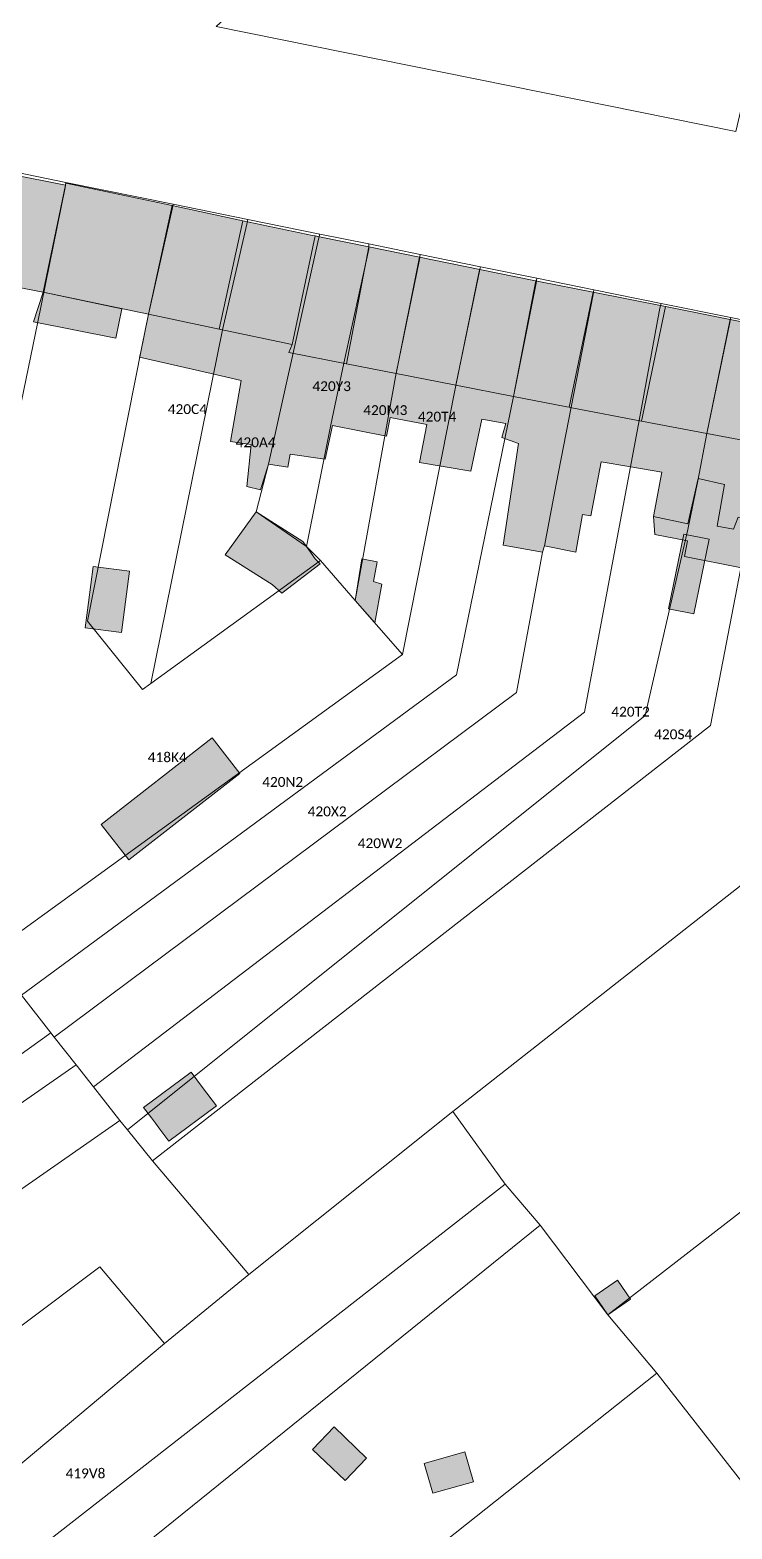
# Model space of a CAD drawing. Header units: metres. Extents: x 113120 to 240396, y 120329 to 242116.
# Drawn here: x 120497.9 to 120555.1, y 121474.9 to 121596.9 of the extents above; entities that cross this region are included whole.
import ezdxf

# ---------------------------------------------------------------- set-up
doc = ezdxf.new("R2010")
doc.units = ezdxf.units.M
doc.header["$LTSCALE"] = 3
for name, color, linetype, lineweight in [('Bpn_CaPa', 78, 'Continuous', 0), ('Bpn_ReBu', 4, 'Continuous', 0), ('Bpt_CaNu', 7, 'Continuous', 0), ('Hachure bâtiment', 11, 'Continuous', 0)]:
    doc.layers.add(name, color=color, linetype=linetype, lineweight=lineweight)
doc.styles.add('Legend', font='')
doc.styles.get('Legend').set_extended_font_data('Calibri')

msp = doc.modelspace()

# ---------------------------------------------------------------- hatches: boundary and pattern name
at = {"layer": 'Hachure bâtiment'}
h = msp.add_hatch(color=256, dxfattribs=at)
h.dxf.hatch_style = 1
h.paths.add_polyline_path([(120500.77, 121584.3), (120498.94, 121575.58), (120494.54, 121576.43), (120496.14, 121585.22)])
h = msp.add_hatch(color=256, dxfattribs=at)
h.dxf.hatch_style = 1
h.paths.add_polyline_path([(120509.47, 121582.63), (120507.52, 121573.79), (120498.94, 121575.58), (120500.77, 121584.3), (120500.8, 121584.47)])
h = msp.add_hatch(color=256, dxfattribs=at)
h.dxf.hatch_style = 1
h.paths.add_polyline_path([(120515.22, 121581.4), (120513.29, 121572.57), (120507.52, 121573.79), (120509.47, 121582.63)])
h = msp.add_hatch(color=256, dxfattribs=at)
h.dxf.hatch_style = 1
h.paths.add_polyline_path([(120520.89, 121580.2), (120521.09, 121580.16), (120519.22, 121571.32), (120513.29, 121572.57), (120515.22, 121581.4)])
h = msp.add_hatch(color=256, dxfattribs=at)
h.dxf.hatch_style = 1
h.paths.add_polyline_path([(120521.31, 121580.11), (120525.47, 121579.27), (120523.65, 121569.75), (120518.97, 121570.67), (120519.22, 121571.32), (120521.09, 121580.16)])
h = msp.add_hatch(color=256, dxfattribs=at)
h.dxf.hatch_style = 1
h.paths.add_polyline_path([(120529.6, 121578.43), (120527.7, 121568.96), (120523.65, 121569.75), (120525.47, 121579.27)])
h = msp.add_hatch(color=256, dxfattribs=at)
h.dxf.hatch_style = 1
h.paths.add_polyline_path([(120534.5, 121577.44), (120532.55, 121568.01), (120527.7, 121568.96), (120529.6, 121578.43)])
h = msp.add_hatch(color=256, dxfattribs=at)
h.dxf.hatch_style = 1
h.paths.add_polyline_path([(120538.91, 121576.54), (120539.08, 121576.51), (120537.25, 121567.09), (120532.55, 121568.01), (120534.5, 121577.44)])
h = msp.add_hatch(color=256, dxfattribs=at)
h.dxf.hatch_style = 1
h.paths.add_polyline_path([(120539.32, 121576.46), (120543.74, 121575.58), (120541.78, 121566.21), (120541.6, 121566.24), (120537.25, 121567.09), (120539.08, 121576.51)])
h = msp.add_hatch(color=256, dxfattribs=at)
h.dxf.hatch_style = 1
h.paths.add_polyline_path([(120498.94, 121575.58), (120505.36, 121574.24), (120504.88, 121571.85), (120498.16, 121573.18)])
h = msp.add_hatch(color=256, dxfattribs=at)
h.dxf.hatch_style = 1
h.paths.add_polyline_path([(120549.64, 121574.41), (120547.69, 121565.08), (120542, 121566.16), (120541.78, 121566.21), (120543.74, 121575.58)])
h = msp.add_hatch(color=256, dxfattribs=at)
h.dxf.hatch_style = 1
h.paths.add_polyline_path([(120513.29, 121572.57), (120519.22, 121571.32), (120518.97, 121570.67), (120523.65, 121569.75), (120527.7, 121568.96), (120532.55, 121568.01), (120537.25, 121567.09), (120541.6, 121566.24), (120541.78, 121566.21), (120542, 121566.16), (120547.69, 121565.08), (120553, 121564.07), (120558.08, 121563.12), (120556.74, 121557.07), (120555.54, 121557.27), (120555.17, 121556.28), (120553.84, 121556.53), (120554.44, 121559.92), (120552.3, 121560.4), (120551.46, 121556.73), (120548.67, 121557.32), (120549.34, 121560.93), (120546.64, 121561.4), (120544.4, 121561.78), (120543.54, 121557.38), (120542.87, 121557.48), (120542.34, 121554.4), (120539.77, 121554.93), (120539.62, 121554.4), (120536.42, 121554.98), (120537.67, 121563.27), (120536.31, 121563.74), (120536.62, 121564.9), (120534.67, 121565.23), (120533.77, 121561.02), (120529.59, 121561.7), (120530.19, 121564.82), (120527.22, 121565.38), (120526.9, 121563.87), (120522.52, 121564.73), (120521.92, 121561.98), (120521.7, 121562.01), (120519.07, 121562.38), (120518.87, 121561.32), (120517.3, 121561.57), (120516.64, 121559.5), (120515.54, 121559.77), (120515.9, 121563.17), (120514.22, 121563.42), (120515.07, 121568.4), (120512.62, 121568.96), (120506.8, 121570.3), (120506.87, 121570.6), (120507.52, 121573.79)])
h = msp.add_hatch(color=256, dxfattribs=at)
h.dxf.hatch_style = 1
h.paths.add_polyline_path([(120554.91, 121573.36), (120553, 121564.07), (120547.69, 121565.08), (120549.64, 121574.41)])
h = msp.add_hatch(color=256, dxfattribs=at)
h.dxf.hatch_style = 1
h.paths.add_polyline_path([(120559.67, 121572.42), (120559.65, 121572.33), (120558.08, 121563.12), (120553, 121564.07), (120554.91, 121573.36)])
h = msp.add_hatch(color=256, dxfattribs=at)
h.dxf.hatch_style = 1
h.paths.add_polyline_path([(120556.74, 121557.07), (120555.83, 121553.14), (120551.18, 121554.06), (120551.43, 121555.33), (120548.76, 121555.86), (120548.67, 121557.32), (120551.46, 121556.73), (120552.3, 121560.4), (120554.44, 121559.92), (120553.84, 121556.53), (120555.17, 121556.28), (120555.54, 121557.27)])
h = msp.add_hatch(color=256, dxfattribs=at)
h.dxf.hatch_style = 1
h.paths.add_polyline_path([(120520.1, 121555.28), (120520.39, 121554.88), (120521.1, 121553.87), (120521.52, 121553.47), (120518.39, 121551.07), (120517.6, 121551.77), (120513.77, 121554.18), (120516.3, 121557.69)])
h = msp.add_hatch(color=256, dxfattribs=at)
h.dxf.hatch_style = 1
h.paths.add_polyline_path([(120553.2, 121555.47), (120551.94, 121549.38), (120549.89, 121549.8), (120551.14, 121555.88)])
h = msp.add_hatch(color=256, dxfattribs=at)
h.dxf.hatch_style = 1
h.paths.add_polyline_path([(120502.37, 121548.24), (120502.64, 121550.32), (120503.02, 121553.24), (120505.97, 121552.86), (120505.33, 121547.86)])
h = msp.add_hatch(color=256, dxfattribs=at)
h.dxf.hatch_style = 1
h.paths.add_polyline_path([(120526.14, 121553.62), (120525.84, 121552.03), (120526.54, 121551.8), (120525.97, 121548.65), (120524.37, 121550.48), (120524.9, 121553.87)])
h = msp.add_hatch(color=256, dxfattribs=at)
h.dxf.hatch_style = 1
h.paths.add_polyline_path([(120505.92, 121529.35), (120503.67, 121532.24), (120512.72, 121539.28), (120514.97, 121536.39)])
h = msp.add_hatch(color=256, dxfattribs=at)
h.dxf.hatch_style = 1
h.paths.add_polyline_path([(120509.18, 121506.43), (120508.45, 121507.42), (120508.09, 121507.9), (120507.85, 121508.22), (120507.77, 121508.34), (120507.13, 121509.19), (120511.01, 121512.07), (120511.94, 121510.81), (120513.06, 121509.31)])
h = msp.add_hatch(color=256, dxfattribs=at)
h.dxf.hatch_style = 1
h.paths.add_polyline_path([(120546.79, 121493.57), (120544.94, 121492.3), (120543.89, 121493.85), (120545.72, 121495.12)])
h = msp.add_hatch(color=256, dxfattribs=at)
h.dxf.hatch_style = 1
h.paths.add_polyline_path([(120525.29, 121480.63), (120523.54, 121478.8), (120520.89, 121481.33), (120522.64, 121483.18)])
h = msp.add_hatch(color=256, dxfattribs=at)
h.dxf.hatch_style = 1
h.paths.add_polyline_path([(120534, 121478.7), (120530.69, 121477.77), (120529.99, 121480.18), (120533.3, 121481.13)])

# ---------------------------------------------------------------- linework, layer by layer
at = {"layer": 'Bpn_CaPa'}
for points in [[(120564.76, 121644.69), (120562.94, 121630.77), (120560.22, 121615.27), (120557.13, 121596.21), (120555.37, 121588.67), (120513.05, 121597.22), (120564.76, 121644.69)], [(120500.81, 121584.53), (120500.73, 121584.12), (120498.48, 121573.02), (120486.72, 121515.95), (120475.38, 121507.55), (120469.21, 121515.51), (120479.02, 121522.38), (120479.83, 121526.31), (120481.92, 121536.38), (120482.61, 121539.7), (120489.95, 121575.95), (120491.83, 121586.35), (120500.81, 121584.53)], [(120500.81, 121584.53), (120509.54, 121582.75), (120509.45, 121582.34), (120507.54, 121573.78), (120506.98, 121571.13), (120502.57, 121548.78), (120507.04, 121543.23), (120507.72, 121543.72), (120521.54, 121553.72), (120524.37, 121550.48), (120528.22, 121546.08), (120494.42, 121521.6), (120486.72, 121515.95), (120498.48, 121573.02), (120500.73, 121584.12), (120500.81, 121584.53)], [(120515.63, 121581.51), (120515.54, 121581.11), (120513.55, 121572.51), (120507.72, 121543.72), (120507.04, 121543.23), (120502.57, 121548.78), (120506.98, 121571.13), (120507.54, 121573.78), (120509.45, 121582.34), (120509.54, 121582.75), (120515.63, 121581.51)], [(120520.39, 121554.88), (120521.54, 121553.72), (120507.72, 121543.72), (120513.55, 121572.51), (120515.54, 121581.11), (120515.63, 121581.51), (120521.47, 121580.32), (120521.38, 121579.9), (120518.18, 121565.5), (120517.3, 121561.57), (120516.3, 121557.69), (120520.39, 121554.88)], [(120520.39, 121554.88), (120516.3, 121557.69), (120517.3, 121561.57), (120518.18, 121565.5), (120521.38, 121579.9), (120521.47, 121580.32), (120525.47, 121579.51), (120525.46, 121579.09), (120523.45, 121569.79), (120522.38, 121564.79), (120520.39, 121554.88)], [(120520.39, 121554.88), (120522.38, 121564.79), (120523.45, 121569.79), (120525.46, 121579.09), (120525.47, 121579.51), (120529.65, 121578.66), (120529.59, 121578.25), (120527.71, 121568.99), (120524.37, 121550.48), (120521.54, 121553.72), (120520.39, 121554.88)], [(120529.65, 121578.66), (120534.57, 121577.66), (120534.45, 121577.27), (120532.55, 121567.98), (120528.22, 121546.08), (120524.37, 121550.48), (120527.71, 121568.99), (120529.59, 121578.25), (120529.65, 121578.66)], [(120539.16, 121576.73), (120539.09, 121576.32), (120537.25, 121567.09), (120532.62, 121544.43), (120497.18, 121518.33), (120494.42, 121521.6), (120528.22, 121546.08), (120532.55, 121567.98), (120534.45, 121577.27), (120534.57, 121577.66), (120539.16, 121576.73)], [(120539.16, 121576.73), (120543.8, 121575.78), (120543.73, 121575.39), (120541.96, 121566.23), (120540.74, 121559.96), (120539.77, 121554.93), (120539.62, 121554.4), (120537.5, 121542.97), (120499.86, 121514.91), (120499.58, 121515.27), (120497.18, 121518.33), (120532.62, 121544.43), (120537.25, 121567.09), (120539.09, 121576.32), (120539.16, 121576.73)], [(120503.04, 121510.86), (120501.63, 121512.65), (120499.86, 121514.91), (120537.5, 121542.97), (120539.62, 121554.4), (120539.77, 121554.93), (120540.74, 121559.96), (120541.96, 121566.23), (120543.73, 121575.39), (120543.8, 121575.78), (120549.28, 121574.67), (120549.16, 121574.28), (120547.5, 121565.14), (120543.05, 121541.37), (120503.04, 121510.86)], [(120554.96, 121573.51), (120554.87, 121573.12), (120553, 121564.07), (120552.26, 121560.21), (120551.46, 121556.26), (120547.97, 121541.1), (120505.81, 121507.36), (120505.19, 121508.13), (120503.04, 121510.86), (120543.05, 121541.37), (120547.5, 121565.14), (120549.16, 121574.28), (120549.28, 121574.67), (120554.96, 121573.51)], [(120507.86, 121504.83), (120505.81, 121507.36), (120547.97, 121541.1), (120551.46, 121556.26), (120552.26, 121560.21), (120553, 121564.07), (120554.87, 121573.12), (120554.96, 121573.51), (120559.74, 121572.54), (120559.62, 121572.15), (120555.87, 121553.68), (120553.3, 121540.3), (120507.86, 121504.83)], [(120507.86, 121504.83), (120553.3, 121540.3), (120555.87, 121553.68), (120559.62, 121572.15), (120559.74, 121572.54), (120602.38, 121563.87), (120532.32, 121508.87), (120515.71, 121495.57), (120507.86, 121504.83)], [(120613.25, 121561.66), (120612.24, 121556.52), (120610.08, 121546.72), (120609.26, 121542.1), (120544.94, 121492.3), (120539.44, 121499.6), (120536.57, 121502.95), (120532.32, 121508.87), (120602.38, 121563.87), (120613.25, 121561.66)], [(120558, 121475.96), (120548.94, 121487.55), (120544.94, 121492.3), (120609.26, 121542.1), (120610.08, 121546.72), (120612.24, 121556.52), (120613.25, 121561.66), (120623.07, 121559.67), (120620.26, 121545.94), (120615.64, 121521.72), (120558, 121475.96)], [(120442.1, 121478.02), (120439.32, 121482.19), (120446.77, 121485.84), (120448.92, 121486.95), (120456.03, 121491.2), (120474.89, 121502.08), (120497.18, 121518.33), (120499.58, 121515.27), (120481.79, 121502.5), (120469.08, 121493.95), (120455.02, 121485.32), (120451.25, 121483.23), (120449.04, 121481.81), (120442.1, 121478.02)], [(120442.1, 121478.02), (120449.04, 121481.81), (120451.25, 121483.23), (120455.02, 121485.32), (120469.08, 121493.95), (120481.79, 121502.5), (120499.58, 121515.27), (120499.86, 121514.91), (120501.63, 121512.65), (120462.29, 121485.3), (120457.46, 121482.06), (120454.41, 121480.01), (120452.81, 121479.05), (120444.78, 121474.94), (120442.1, 121478.02)], [(120503.04, 121510.86), (120505.19, 121508.13), (120465.81, 121480.67), (120463.65, 121479.06), (120457.82, 121475.12), (120457.08, 121474.51), (120450.13, 121468.8), (120447.04, 121472.35), (120444.78, 121474.94), (120452.81, 121479.05), (120454.41, 121480.01), (120457.46, 121482.06), (120462.29, 121485.3), (120501.63, 121512.65), (120503.04, 121510.86)], [(120507.86, 121504.83), (120515.71, 121495.57), (120508.82, 121489.95), (120503.57, 121496.2), (120471.47, 121472.12), (120464.22, 121466.68), (120456.72, 121460.99), (120450.13, 121468.8), (120457.08, 121474.51), (120457.82, 121475.12), (120463.65, 121479.06), (120465.81, 121480.67), (120505.19, 121508.13), (120505.81, 121507.36), (120507.86, 121504.83)], [(120515.71, 121495.57), (120532.32, 121508.87), (120536.57, 121502.95), (120482.74, 121460.93), (120474.89, 121454.89), (120474.35, 121454.48), (120467.34, 121449.09), (120463.29, 121453.83), (120467.89, 121457.17), (120470.36, 121459.16), (120493, 121476.72), (120508.82, 121489.95), (120515.71, 121495.57)], [(120467.34, 121449.09), (120474.35, 121454.48), (120474.89, 121454.89), (120482.74, 121460.93), (120536.57, 121502.95), (120539.44, 121499.6), (120484.9, 121455.6), (120482.51, 121453.79), (120480.93, 121452.47), (120478.24, 121450.52), (120471.11, 121444.64), (120467.34, 121449.09)], [(120548.94, 121487.55), (120494.91, 121444.71), (120490.63, 121441.21), (120485.91, 121437.5), (120480.65, 121433.44), (120478.77, 121435.66), (120477.87, 121436.48), (120471.11, 121444.64), (120478.24, 121450.52), (120480.93, 121452.47), (120482.51, 121453.79), (120484.9, 121455.6), (120539.44, 121499.6), (120544.94, 121492.3), (120548.94, 121487.55)], [(120508.82, 121489.95), (120493, 121476.72), (120489.6, 121480.82), (120471.12, 121466.22), (120470.75, 121465.93), (120466.91, 121462.9), (120464.64, 121461.23), (120459.55, 121457.63), (120456.72, 121460.99), (120464.22, 121466.68), (120471.47, 121472.12), (120503.57, 121496.2), (120508.82, 121489.95)], [(120558, 121475.96), (120545.72, 121466.27), (120504.71, 121432.8), (120503.17, 121434.62), (120500.68, 121432.61), (120496.59, 121434.02), (120486.84, 121425.99), (120484.29, 121429.32), (120489.37, 121433.48), (120494.1, 121437.4), (120490.63, 121441.21), (120494.91, 121444.71), (120548.94, 121487.55), (120558, 121475.96)]]:
    msp.add_lwpolyline(points, close=True, dxfattribs=at)
at = {"layer": 'Bpn_ReBu'}
for points in [[(120500.77, 121584.3), (120498.94, 121575.58), (120494.54, 121576.43), (120496.14, 121585.22), (120500.77, 121584.3)], [(120509.47, 121582.63), (120507.52, 121573.79), (120498.94, 121575.58), (120500.77, 121584.3), (120500.8, 121584.47), (120509.47, 121582.63)], [(120515.22, 121581.4), (120513.29, 121572.57), (120507.52, 121573.79), (120509.47, 121582.63), (120515.22, 121581.4)], [(120520.89, 121580.2), (120521.09, 121580.16), (120519.22, 121571.32), (120513.29, 121572.57), (120515.22, 121581.4), (120520.89, 121580.2)], [(120521.31, 121580.11), (120525.47, 121579.27), (120523.65, 121569.75), (120518.97, 121570.67), (120519.22, 121571.32), (120521.09, 121580.16), (120521.31, 121580.11)], [(120529.6, 121578.43), (120527.7, 121568.96), (120523.65, 121569.75), (120525.47, 121579.27), (120529.6, 121578.43)], [(120534.5, 121577.44), (120532.55, 121568.01), (120527.7, 121568.96), (120529.6, 121578.43), (120534.5, 121577.44)], [(120538.91, 121576.54), (120539.08, 121576.51), (120537.25, 121567.09), (120532.55, 121568.01), (120534.5, 121577.44), (120538.91, 121576.54)], [(120539.32, 121576.46), (120543.74, 121575.58), (120541.78, 121566.21), (120541.6, 121566.24), (120537.25, 121567.09), (120539.08, 121576.51), (120539.32, 121576.46)], [(120498.94, 121575.58), (120505.36, 121574.24), (120504.88, 121571.85), (120498.16, 121573.18), (120498.94, 121575.58)], [(120549.64, 121574.41), (120547.69, 121565.08), (120542, 121566.16), (120541.78, 121566.21), (120543.74, 121575.58), (120549.64, 121574.41)], [(120554.91, 121573.36), (120553, 121564.07), (120547.69, 121565.08), (120549.64, 121574.41), (120554.91, 121573.36)], [(120559.67, 121572.42), (120559.65, 121572.33), (120558.08, 121563.12), (120553, 121564.07), (120554.91, 121573.36), (120559.67, 121572.42)], [(120556.74, 121557.07), (120555.83, 121553.14), (120551.18, 121554.06), (120551.43, 121555.33), (120548.76, 121555.86), (120548.67, 121557.32), (120551.46, 121556.73), (120552.3, 121560.4), (120554.44, 121559.92), (120553.84, 121556.53), (120555.17, 121556.28), (120555.54, 121557.27), (120556.74, 121557.07)], [(120520.1, 121555.28), (120520.39, 121554.88), (120521.1, 121553.87), (120521.52, 121553.47), (120518.39, 121551.07), (120517.6, 121551.77), (120513.77, 121554.18), (120516.3, 121557.69), (120520.1, 121555.28)], [(120553.2, 121555.47), (120551.94, 121549.38), (120549.89, 121549.8), (120551.14, 121555.88), (120553.2, 121555.47)], [(120502.37, 121548.24), (120502.64, 121550.32), (120503.02, 121553.24), (120505.97, 121552.86), (120505.33, 121547.86), (120502.37, 121548.24)], [(120526.14, 121553.62), (120525.84, 121552.03), (120526.54, 121551.8), (120525.97, 121548.65), (120524.37, 121550.48), (120524.9, 121553.87), (120526.14, 121553.62)], [(120505.92, 121529.35), (120503.67, 121532.24), (120512.72, 121539.28), (120514.97, 121536.39), (120505.92, 121529.35)], [(120509.18, 121506.43), (120508.45, 121507.42), (120508.09, 121507.9), (120507.85, 121508.22), (120507.77, 121508.34), (120507.13, 121509.19), (120511.01, 121512.07), (120511.94, 121510.81), (120513.06, 121509.31), (120509.18, 121506.43)], [(120546.79, 121493.57), (120544.94, 121492.3), (120543.89, 121493.85), (120545.72, 121495.12), (120546.79, 121493.57)], [(120525.29, 121480.63), (120523.54, 121478.8), (120520.89, 121481.33), (120522.64, 121483.18), (120525.29, 121480.63)], [(120534, 121478.7), (120530.69, 121477.77), (120529.99, 121480.18), (120533.3, 121481.13), (120534, 121478.7)]]:
    msp.add_lwpolyline(points, close=True, dxfattribs=at)
msp.add_lwpolyline([(120555.17, 121556.28), (120553.84, 121556.53), (120554.44, 121559.92), (120552.3, 121560.4), (120551.46, 121556.73), (120548.67, 121557.32), (120549.34, 121560.93), (120546.64, 121561.4), (120544.4, 121561.78), (120543.54, 121557.38), (120542.87, 121557.48), (120542.34, 121554.4), (120539.77, 121554.93), (120539.62, 121554.4), (120536.42, 121554.98), (120537.67, 121563.27), (120536.31, 121563.74), (120536.62, 121564.9), (120534.67, 121565.23), (120533.77, 121561.02), (120529.59, 121561.7), (120530.19, 121564.82), (120527.22, 121565.38), (120526.9, 121563.87), (120522.52, 121564.73), (120521.92, 121561.98), (120521.7, 121562.01), (120519.07, 121562.38), (120518.87, 121561.32), (120517.3, 121561.57), (120516.64, 121559.5), (120515.54, 121559.77), (120515.9, 121563.17), (120514.22, 121563.42), (120515.07, 121568.4), (120512.62, 121568.96), (120506.8, 121570.3), (120506.87, 121570.6), (120507.52, 121573.79), (120513.29, 121572.57), (120513.29, 121572.57), (120519.22, 121571.32), (120518.97, 121570.67), (120523.65, 121569.75), (120527.7, 121568.96), (120532.55, 121568.01), (120537.25, 121567.09), (120541.6, 121566.24), (120541.78, 121566.21), (120542, 121566.16), (120547.69, 121565.08), (120553, 121564.07), (120558.08, 121563.12)], dxfattribs=at)

# ---------------------------------------------------------------- texts
at = {"layer": 'Bpt_CaNu', "char_height": 0.8, "attachment_point": 7, "style": 'Legend'}
for s, insert in [('420Y3', (120520.88, 121567.52)), ('420C4', (120509.1, 121565.65)), ('420M3', (120525.02, 121565.57)), ('420T4', (120529.47, 121565.04)), ('420A4', (120514.63, 121562.95)), ('420T2', (120545.22, 121541.01)), ('420S4', (120548.71, 121539.17)), ('418K4', (120507.47, 121537.3)), ('420N2', (120516.79, 121535.29)), ('420X2', (120520.49, 121532.89)), ('420W2', (120524.57, 121530.3)), ('419V8', (120500.78, 121478.98))]:
    msp.add_mtext(s, dxfattribs=dict(at, insert=insert))

doc.saveas('drawing.dxf')
